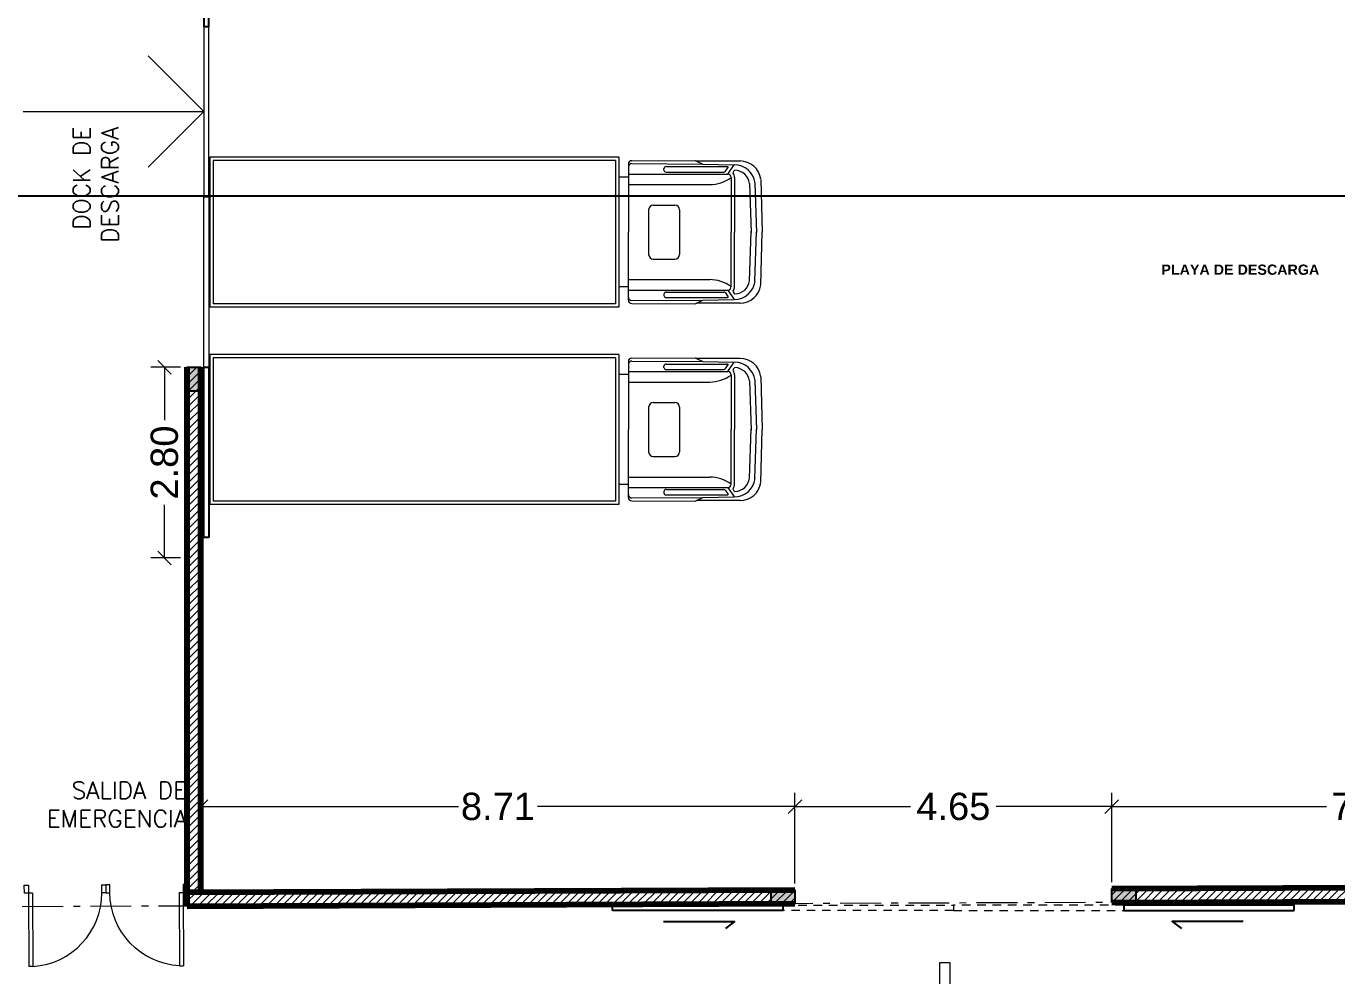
# Model space of a CAD drawing. Header units: inches. Extents: x 2 to 337, y 2 to 182.
# Drawn here: x 48.89 to 68.12, y 31.02 to 44.95 of the extents above; entities that cross this region are included whole.
import ezdxf

# ---------------------------------------------------------------- set-up
doc = ezdxf.new("R2010")
doc.units = ezdxf.units.IN
doc.header["$MEASUREMENT"] = 0
for name, pattern in [('ACAD_ISO10W100', [18, 12, -3, 0, -3]), ('HIDDEN2', [4.7625, 3.175, -1.5875]), ('LÍNEAS_OCULTAS2', [0.1875, 0.125, -0.0625])]:
    doc.linetypes.add(name, pattern=pattern)
for name, color, linetype, lineweight in [('0-EQUIPAMIENTO-LAB', 6, 'Continuous', 13), ('01 eje', 30, 'ACAD_ISO10W100', 9), ('a_MUEBLE', 3, 'Continuous', 5), ('ARQ-CARPINTERIAS', 4, 'Continuous', 9), ('L COTAS', 1, 'Continuous', 9), ('L EQUIP', 6, 'Continuous', 9), ('l muro', 5, 'Continuous', 80), ('L PROYEC', 4, 'HIDDEN2', 9), ('LAVADO MU', 10, 'Continuous', 5), ('smr acero', 170, 'Continuous', 15)]:
    doc.layers.add(name, color=color, linetype=linetype, lineweight=lineweight)
for name, color, linetype in [('ARQ-TXTS LOCAL', 3, 'Continuous'), ('L CARPINT', 3, 'Continuous'), ('l olumnas', 140, 'Continuous')]:
    doc.layers.add(name, color=color, linetype=linetype)
doc.styles.add('2mm para 1.100', font='ARIAL.TTF')
doc.styles.add('RomanS', font='romans.shx')
doc.styles.get("Standard").update_dxf_attribs({"font": 'ARIAL.TTF'})
doc.dimstyles.new('cotas 1.100', dxfattribs={"dimscale": 2, "dimtxt": 0.2, "dimasz": 0.1, "dimexe": 0.1, "dimexo": 0.05, "dimgap": 0.05, "dimtad": 0, "dimzin": 0, "dimdsep": 46, "dimtxsty": '2mm para 1.100', "dimblk": 'OBLIQUE', "dimcen": 0.09, "dimclrd": 256, "dimclre": 256, "dimclrt": 256, "dimaunit": 1, "dimadec": 3, "dimazin": 0, "dimtfac": 1, "dimtofl": 0, "dimtmove": 2, "dimatfit": 3, "dimfxl": 0, "dimtolj": 1, "dimtzin": 0, "dimlwd": -1, "dimlwe": -1, "dimarcsym": 0})

# ---------------------------------------------------------------- blocks, each defined once
blk = doc.blocks.new('terreno1')
at = {"layer": '01 eje', "ltscale": 0.05}
blk.add_line((2901.252, 733.518), (2856.148, 733.34), dxfattribs=at)
blk = doc.blocks.new('_Oblique')
at = {"color": 0, "linetype": 'ByBlock', "lineweight": -2}
blk.add_line((-0.5, -0.5), (0.5, 0.5), dxfattribs=at)
blk = doc.blocks.new('*D174')
at = {"layer": 'Defpoints', "color": 0}
for p in [(51.452, 33.503), (60.165, 33.503), (60.165, 33.503)]:
    blk.add_point(p, dxfattribs=at)
at = {"layer": 'L COTAS'}
for p, q in [((51.452, 33.603), (51.452, 33.703)), ((60.165, 33.603), (60.165, 33.703)), ((51.452, 33.503), (55.228, 33.503)), ((60.165, 33.503), (56.39, 33.503))]:
    blk.add_line(p, q, dxfattribs=at)
at = {"layer": 'L COTAS', "xscale": 0.2, "yscale": 0.2, "zscale": 0.2, "rotation": 180}
blk.add_blockref('_Oblique', (51.452, 33.503), dxfattribs=at)
at = {"layer": 'L COTAS', "xscale": 0.2, "yscale": 0.2, "zscale": 0.2}
blk.add_blockref('_Oblique', (60.165, 33.503), dxfattribs=at)
at = {"layer": 'L COTAS', "insert": (55.809, 33.503), "char_height": 0.4, "attachment_point": 5, "style": '2mm para 1.100'}
blk.add_mtext('\\A1;8.71', dxfattribs=at)
blk = doc.blocks.new('*D175')
at = {"layer": 'Defpoints', "color": 0}
for p in [(60.165, 33.503), (64.815, 33.503), (60.165, 32.275)]:
    blk.add_point(p, dxfattribs=at)
at = {"layer": 'L COTAS'}
for p, q in [((60.165, 32.375), (60.165, 33.703)), ((64.815, 33.603), (64.815, 33.703)), ((60.165, 33.503), (61.861, 33.503)), ((64.815, 33.503), (63.119, 33.503))]:
    blk.add_line(p, q, dxfattribs=at)
at = {"layer": 'L COTAS', "xscale": 0.2, "yscale": 0.2, "zscale": 0.2, "rotation": 180}
blk.add_blockref('_Oblique', (60.165, 33.503), dxfattribs=at)
at = {"layer": 'L COTAS', "xscale": 0.2, "yscale": 0.2, "zscale": 0.2}
blk.add_blockref('_Oblique', (64.815, 33.503), dxfattribs=at)
at = {"layer": 'L COTAS', "insert": (62.49, 33.503), "char_height": 0.4, "attachment_point": 5, "style": '2mm para 1.100'}
blk.add_mtext('\\A1;4.65', dxfattribs=at)
blk = doc.blocks.new('*D176')
at = {"layer": 'Defpoints', "color": 0}
for p in [(72.347, 33.503), (72.347, 32.326), (64.815, 32.296)]:
    blk.add_point(p, dxfattribs=at)
at = {"layer": 'L COTAS'}
for p, q in [((64.815, 32.396), (64.815, 33.703)), ((72.347, 32.426), (72.347, 33.703)), ((64.815, 33.503), (67.963, 33.503)), ((72.347, 33.503), (69.199, 33.503))]:
    blk.add_line(p, q, dxfattribs=at)
at = {"layer": 'L COTAS', "xscale": 0.2, "yscale": 0.2, "zscale": 0.2, "rotation": 180}
blk.add_blockref('_Oblique', (64.815, 33.503), dxfattribs=at)
at = {"layer": 'L COTAS', "xscale": 0.2, "yscale": 0.2, "zscale": 0.2}
blk.add_blockref('_Oblique', (72.347, 33.503), dxfattribs=at)
at = {"layer": 'L COTAS', "insert": (68.581, 33.503), "char_height": 0.4, "attachment_point": 5, "style": '2mm para 1.100'}
blk.add_mtext('\\A1;7.53', dxfattribs=at)
blk = doc.blocks.new('SE-PM01$0$P3')
for p, q in [((7, 19.56), (6.1, 19.56)), ((6.1, 19.509), (6.1, 19.56)), ((7, 19.509), (7, 19.56))]:
    blk.add_line(p, q)
at = {"ltscale": 200}
blk.add_line((7, 19.509), (6.1, 19.509), dxfattribs=at)
for points in [[(7.1, 19.61), (7.1, 19.56), (7, 19.56), (7, 19.61)], [(7.1, 18.66), (7.1, 18.61), (7, 18.61), (7, 18.66)]]:
    blk.add_lwpolyline(points, close=True, dxfattribs=at)
blk.add_arc((7, 19.56), 0.9, 183.2763, 270, dxfattribs=at)
blk = doc.blocks.new('ca_v_cam29')
at = {"layer": 'a_MUEBLE'}
for p, q in [((-89.1, 110), (-689.1, 110)), ((-689.1, 110), (-689.1, -110)), ((-89.1, 110), (-89.1, 80.5)), ((-75.1, 99.7), (-75.1, 80.5)), ((-70.1, 104.7), (22.9, 105.1)), ((-70.1, 100.4), (34.4, 99.7)), ((22.9, 105.1), (24.8, 104.2)), ((88.8, 104.2), (24.8, 104.2)), ((24.8, 104.2), (34.4, 99.7)), ((34.4, 99.7), (80.1, 98.8)), ((70.8, 85), (80.1, 98.8)), ((-89.1, 80.5), (-89.1, -80.5)), ((-75.1, 85), (70.8, 85)), ((-75.1, 80.5), (-75.1, 0)), ((75.8, 80), (75.8, 0)), ((119.1, 77.4), (121.4, 0)), ((-75.1, 69.7), (44.4, 69.7)), ((110.7, 72), (112.9, -0.6)), ((-45.3, 32.8), (-45.3, -32.8)), ((-75.1, -80.5), (-75.1, 0)), ((75.8, -80), (75.8, 0)), ((110.7, -72), (112.9, 0.6)), ((119.1, -77.4), (121.4, 0)), ((-75.1, -69.7), (44.4, -69.7)), ((-89.1, -80.5), (-89.1, -110)), ((-75.1, -99.7), (-75.1, -80.5)), ((-75.1, -85), (70.8, -85)), ((70.8, -85), (80.1, -98.8)), ((-89.1, -110), (-689.1, -110)), ((-70.1, -100.4), (34.4, -99.7)), ((-70.1, -104.7), (22.9, -105.1)), ((22.9, -105.1), (24.8, -104.2)), ((24.8, -104.2), (34.4, -99.7)), ((88.8, -104.2), (24.8, -104.2)), ((34.4, -99.7), (80.1, -98.8))]:
    blk.add_line(p, q, dxfattribs=at)
at = {"layer": 'a_MUEBLE', "color": 8}
for p, q in [((-684.1, 105), (-684.1, -105)), ((-94.1, 105), (-684.1, 105)), ((-94.1, 105), (-94.1, -105)), ((-75.1, 80.5), (-89.1, 80.5)), ((-22.8, 91), (-22.8, 93)), ((-19.8, 96), (70.3, 96)), ((-19.8, 88), (65.2, 88)), ((67.6, 89.3), (71.1, 94.4)), ((78.5, 87.4), (80.4, 90.3)), ((80.8, 80), (80.8, 0)), ((102.7, 71.4), (104.9, -0.8)), ((-38.5, 39.6), (-6.8, 39.6)), ((0, 32.8), (0, -32.8)), ((80.8, -80), (80.8, 0)), ((102.7, -71.4), (104.9, 0.8)), ((-38.5, -39.6), (-6.8, -39.6)), ((-75.1, -80.5), (-89.1, -80.5)), ((-22.8, -91), (-22.8, -93)), ((-19.8, -88), (65.2, -88)), ((-19.8, -96), (70.3, -96)), ((67.6, -89.3), (71.1, -94.4)), ((78.5, -87.4), (80.4, -90.3)), ((-94.1, -105), (-684.1, -105))]:
    blk.add_line(p, q, dxfattribs=at)
at = {"layer": 'a_MUEBLE'}
for centre, radius, start, end in [((-70.1, 99.7), 5, 90.221, 180), ((-70.1, 95.4), 5, 89.6573, 180), ((80.4, 68.2), 30.6, 7.1101, 90.471), ((88.8, 73.7), 30.6, 7.1101, 90), ((44.2, 123.2), 53.5, 270.1692, 306.0617), ((70.8, 80), 5, 0, 90), ((44.2, -123.2), 53.5, 53.9383, 89.8308), ((80.4, -68.2), 30.6, 269.529, 352.8899), ((-70.1, -95.4), 5, 180, 270.3427), ((70.8, -80), 5, 270, 0), ((88.8, -73.7), 30.6, 270, 352.8899), ((-70.1, -99.7), 5, 180, 269.779)]:
    blk.add_arc(centre, radius, start, end, dxfattribs=at)
at = {"layer": 'a_MUEBLE', "color": 8}
for centre, radius, start, end in [((-19.8, 93), 3, 90, 180), ((-19.8, 91), 3, 180, 270), ((65.2, 91), 3, 270, 325.8642), ((70.3, 95), 1, 325.8642, 90), ((79.3, 86.9), 1, 145.8642, 218.9833), ((70.8, 80), 10, 0, 38.9833), ((81.3, 89.8), 1, 87.6503, 145.8642), ((80.4, 68.2), 22.6, 8.0464, 87.6503), ((-38.5, 32.8), 6.79, 90, 180), ((-6.8, 32.8), 6.79, 0, 90), ((-38.5, -32.8), 6.79, 180, 270), ((-6.8, -32.8), 6.79, 270, 0), ((80.4, -68.2), 22.6, 272.3497, 351.9536), ((-19.8, -91), 3, 90, 180), ((-19.8, -93), 3, 180, 270), ((65.2, -91), 3, 34.1358, 90), ((70.3, -95), 1, 270, 34.1358), ((79.3, -86.9), 1, 141.0167, 214.1358), ((70.8, -80), 10, 321.0167, 0), ((81.3, -89.8), 1, 214.1358, 272.3497)]:
    blk.add_arc(centre, radius, start, end, dxfattribs=at)
blk = doc.blocks.new('*D83')
at = {"layer": 'Defpoints', "color": 0}
for p in [(51.252, 39.948), (50.917, 37.15), (51.252, 37.15)]:
    blk.add_point(p, dxfattribs=at)
at = {"layer": 'L COTAS'}
for p, q in [((51.152, 39.948), (50.717, 39.948)), ((50.917, 39.948), (50.917, 39.171)), ((50.917, 37.15), (50.917, 37.927)), ((51.152, 37.15), (50.717, 37.15))]:
    blk.add_line(p, q, dxfattribs=at)
at = {"layer": 'L COTAS', "xscale": 0.2, "yscale": 0.2, "zscale": 0.2}
for p, rotation in [((50.917, 39.948), 90), ((50.917, 37.15), 270)]:
    blk.add_blockref('_Oblique', p, dxfattribs=dict(at, rotation=rotation))
at = {"layer": 'L COTAS', "insert": (50.917, 38.549), "char_height": 0.4, "attachment_point": 5, "rotation": 90, "style": '2mm para 1.100'}
blk.add_mtext('\\A1;2.80', dxfattribs=at)

msp = doc.modelspace()

# ---------------------------------------------------------------- hatches: boundary and pattern name
at = {"layer": 'LAVADO MU'}
h = msp.add_hatch(dxfattribs=at)
h.set_pattern_fill('ANSI31', color=256, scale=0.025)
h.set_pattern_definition([(45, (-3416.4651, -701.39074), (-0.0561266008, 0.0561266008), [])])
h.paths.add_polyline_path([(51.452, 39.948), (51.252, 39.948), (51.252, 32.233), (51.452, 32.233)])
h = msp.add_hatch(dxfattribs=at)
h.set_pattern_fill('ANSI31', color=256, scale=0.025)
h.set_pattern_definition([(45, (-3417.75211, -701.39074), (-0.0561266008, 0.0561266008), [])])
h.paths.add_polyline_path([(75.258, 34.955), (75.226, 36.955), (75.226, 37.127), (75.225, 37.239), (75.026, 37.236), (75.058, 35.038), (72.347, 32.327), (64.815, 32.296), (64.815, 32.096), (72.43, 32.127)])
at = {"layer": 'smr acero'}
h = msp.add_hatch(color=256, dxfattribs=at)
h.dxf.hatch_style = 1
h.paths.add_polyline_path([(51.252, 39.948), (51.252, 39.598), (51.452, 39.598), (51.452, 39.948)])
h = msp.add_hatch(color=256, dxfattribs=at)
h.dxf.hatch_style = 1
h.paths.add_polyline_path([(60.165, 32.275), (59.815, 32.275), (59.815, 32.075), (60.165, 32.075)])
h = msp.add_hatch(color=256, dxfattribs=at)
h.dxf.hatch_style = 1
h.paths.add_polyline_path([(65.165, 32.296), (64.815, 32.296), (64.815, 32.096), (65.165, 32.096)])

# ---------------------------------------------------------------- linework, layer by layer
msp.add_lwpolyline([(20.523, 68.449), (98.033, 68.449), (98.033, 42.456), (20.523, 42.456)], close=True)
at = {"linetype": 'Continuous', "lineweight": 13}
msp.add_lwpolyline([(62.291, 31.215), (62.441, 31.215), (62.441, 30.111), (62.94, 30.399), (63.015, 30.269), (62.366, 29.894), (61.716, 30.269), (61.791, 30.399), (62.291, 30.111), (62.291, 31.215)], close=True, dxfattribs=at)
at = {"layer": '0-EQUIPAMIENTO-LAB'}
for p, q in [((51.248, 35.026), (51.248, 35.776)), ((51.248, 32.336), (51.248, 34.736))]:
    msp.add_line(p, q, dxfattribs=at)
at = {"layer": 'L CARPINT'}
for points in [[(51.569, 47.448), (51.494, 47.448), (51.494, 44.948), (51.569, 44.948)], [(51.569, 37.448), (51.494, 37.448), (51.494, 39.948), (51.569, 39.948)], [(57.49, 31.98), (57.49, 32.055), (59.99, 32.055), (59.99, 31.98)], [(67.49, 31.98), (67.49, 32.055), (64.99, 32.055), (64.99, 31.98)]]:
    msp.add_lwpolyline(points, close=True, dxfattribs=at)
for points in [[(58.24, 31.816), (59.278, 31.816), (59.146, 31.714)], [(66.741, 31.816), (65.702, 31.816), (65.835, 31.714)]]:
    msp.add_lwpolyline(points, dxfattribs=at)
at = {"layer": 'l muro'}
for p, q in [((51.252, 32.233), (51.252, 39.948)), ((51.252, 32.044), (51.252, 39.948)), ((51.452, 32.233), (51.452, 39.948)), ((51.452, 32.233), (51.452, 39.948)), ((51.252, 32.044), (60.165, 32.079))]:
    msp.add_line(p, q, dxfattribs=at)
for points in [[(64.815, 32.096), (72.43, 32.127), (75.258, 34.955), (75.224, 37.305)], [(75.026, 37.236), (75.058, 35.038), (72.347, 32.327), (64.815, 32.296)], [(60.165, 32.275), (51.252, 32.242)]]:
    msp.add_lwpolyline(points, dxfattribs=at)
at = {"layer": 'l olumnas'}
for points in [[(51.452, 39.598), (51.252, 39.598), (51.252, 39.948), (51.452, 39.948)], [(59.815, 32.075), (59.815, 32.275), (60.165, 32.275), (60.165, 32.075)], [(64.815, 32.096), (64.815, 32.296), (65.165, 32.296), (65.165, 32.096)]]:
    msp.add_lwpolyline(points, close=True, dxfattribs=at)
at = {"layer": 'L PROYEC', "linetype": 'LÍNEAS_OCULTAS2', "ltscale": 25}
for p, q in [((51.494, 43.698), (50.677, 44.515)), ((48.842, 43.698), (51.494, 43.698))]:
    msp.add_line(p, q, dxfattribs=at)
at = {"layer": 'L PROYEC', "linetype": 'LÍNEAS_OCULTAS2', "ltscale": 50}
msp.add_line((51.494, 43.698), (50.677, 42.881), dxfattribs=at)
for points in [[(51.569, 44.948), (51.494, 44.948), (51.494, 42.448), (51.569, 42.448)], [(51.569, 39.948), (51.494, 39.948), (51.494, 42.448), (51.569, 42.448)]]:
    msp.add_lwpolyline(points, close=True, dxfattribs=at)
at = {"layer": 'L PROYEC', "linetype": 'LÍNEAS_OCULTAS2'}
for points in [[(59.99, 31.98), (59.99, 32.055), (62.49, 32.055), (62.49, 31.98)], [(64.99, 31.98), (64.99, 32.055), (62.49, 32.055), (62.49, 31.98)]]:
    msp.add_lwpolyline(points, close=True, dxfattribs=at)
at = {"layer": 'LAVADO MU'}
for p, q in [((51.252, 32.228), (51.262, 32.238)), ((51.252, 32.116), (51.375, 32.238)), ((51.293, 32.044), (51.488, 32.239)), ((51.406, 32.044), (51.6, 32.239)), ((51.518, 32.045), (51.713, 32.239)), ((51.631, 32.045), (51.826, 32.24)), ((51.744, 32.045), (51.939, 32.24)), ((51.856, 32.046), (52.051, 32.241)), ((51.969, 32.046), (52.164, 32.241)), ((52.082, 32.047), (52.277, 32.242)), ((52.194, 32.047), (52.389, 32.242)), ((52.307, 32.048), (52.502, 32.243)), ((52.42, 32.048), (52.615, 32.243)), ((52.533, 32.049), (52.728, 32.244)), ((52.645, 32.049), (52.84, 32.244)), ((52.758, 32.049), (52.953, 32.245)), ((52.871, 32.05), (53.066, 32.245)), ((52.983, 32.05), (53.179, 32.246)), ((53.096, 32.051), (53.291, 32.246)), ((53.209, 32.051), (53.404, 32.247)), ((53.321, 32.052), (53.517, 32.247)), ((53.434, 32.052), (53.629, 32.247)), ((53.547, 32.053), (53.742, 32.248)), ((53.659, 32.053), (53.855, 32.248)), ((53.772, 32.053), (53.968, 32.249)), ((53.885, 32.054), (54.08, 32.249)), ((53.998, 32.054), (54.193, 32.25)), ((54.11, 32.055), (54.306, 32.25)), ((54.223, 32.055), (54.419, 32.251)), ((54.336, 32.056), (54.531, 32.251)), ((54.448, 32.056), (54.644, 32.252)), ((54.561, 32.057), (54.757, 32.252)), ((54.674, 32.057), (54.869, 32.253)), ((54.786, 32.057), (54.982, 32.253)), ((54.899, 32.058), (55.095, 32.254)), ((55.012, 32.058), (55.208, 32.254)), ((55.125, 32.059), (55.32, 32.255)), ((55.237, 32.059), (55.433, 32.255)), ((55.35, 32.06), (55.546, 32.256)), ((55.463, 32.06), (55.659, 32.256)), ((55.575, 32.061), (55.771, 32.256)), ((55.688, 32.061), (55.884, 32.257)), ((55.801, 32.061), (55.997, 32.257)), ((55.913, 32.062), (56.109, 32.258)), ((56.026, 32.062), (56.222, 32.258)), ((56.139, 32.063), (56.335, 32.259)), ((56.252, 32.063), (56.448, 32.259)), ((56.364, 32.064), (56.56, 32.26)), ((56.477, 32.064), (56.673, 32.26)), ((56.59, 32.065), (56.786, 32.261)), ((56.702, 32.065), (56.898, 32.261)), ((56.815, 32.065), (57.011, 32.262)), ((56.928, 32.066), (57.124, 32.262)), ((57.04, 32.066), (57.237, 32.263)), ((57.153, 32.067), (57.349, 32.263)), ((57.266, 32.067), (57.462, 32.264)), ((57.378, 32.068), (57.575, 32.264)), ((57.491, 32.068), (57.688, 32.264)), ((57.604, 32.069), (57.8, 32.265)), ((57.717, 32.069), (57.913, 32.265)), ((57.829, 32.069), (58.026, 32.266)), ((57.942, 32.07), (58.138, 32.266)), ((58.055, 32.07), (58.251, 32.267)), ((58.167, 32.071), (58.364, 32.267)), ((58.28, 32.071), (58.477, 32.268)), ((58.393, 32.072), (58.589, 32.268)), ((58.505, 32.072), (58.702, 32.269)), ((58.618, 32.073), (58.815, 32.269)), ((58.731, 32.073), (58.928, 32.27)), ((58.844, 32.073), (59.04, 32.27)), ((58.956, 32.074), (59.153, 32.271)), ((59.069, 32.074), (59.266, 32.271)), ((59.182, 32.075), (59.378, 32.272)), ((59.294, 32.075), (59.491, 32.272)), ((59.407, 32.076), (59.604, 32.272)), ((59.52, 32.076), (59.717, 32.273)), ((59.632, 32.077), (59.829, 32.273)), ((59.745, 32.077), (59.942, 32.274)), ((59.858, 32.077), (60.055, 32.274)), ((59.97, 32.078), (60.165, 32.273)), ((60.083, 32.078), (60.166, 32.161))]:
    msp.add_line(p, q, dxfattribs=at)

# ---------------------------------------------------------------- block references
at = {"layer": 'a_MUEBLE', "xscale": 0.01, "yscale": 0.01, "zscale": 0.01}
for p in [(58.473, 41.93), (58.473, 39.034)]:
    msp.add_blockref('ca_v_cam29', p, dxfattribs=at)
at = {"layer": 'ARQ-CARPINTERIAS', "yscale": 1.19567011600202, "zscale": 1.19567011600202}
for p, xscale, rotation in [((72.341, 23.955), 1.19567011600202, 90.22538034003435), ((27.838, 23.78), -1.19567011600202, 270.2253803400839)]:
    msp.add_blockref('SE-PM01$0$P3', p, dxfattribs=dict(at, xscale=xscale, rotation=rotation))
at = {"layer": 'l muro'}
msp.add_blockref('terreno1', (-2828.822, -701.391), dxfattribs=at)

# ---------------------------------------------------------------- texts
at = {"layer": 'ARQ-TXTS LOCAL', "insert": (49.575, 43.476), "char_height": 0.25, "width": 2.86224, "attachment_point": 3, "rotation": 90, "style": 'RomanS'}
msp.add_mtext('DOCK DE DESCARGA', dxfattribs=at)
at = {"layer": 'ARQ-TXTS LOCAL', "insert": (51.248, 33.2), "char_height": 0.25, "attachment_point": 9, "style": 'RomanS'}
msp.add_mtext_dynamic_manual_height_columns('SALIDA DE EMERGENCIA', width=2.67165, gutter_width=1.15, heights=[0], dxfattribs=at)
at = {"layer": 'L EQUIP', "linetype": 'ByBlock', "ltscale": 0.01, "insert": (65.542, 41.454), "char_height": 0.15, "width": 6.39684, "attachment_point": 1}
msp.add_mtext('{\\fArial|b1|i0|c0|p34;PLAYA DE DESCARGA}', dxfattribs=at)

# ---------------------------------------------------------------- dimensions: what is measured, and where the dimension line sits
at = {"layer": 'L COTAS'}
dim = msp.add_linear_dim(base=(50.917, 37.15), p1=(51.252, 39.948), p2=(51.252, 37.15), angle=90, dimstyle='cotas 1.100', override={"dimfxl": 0.1, "dimarcsym": 1}, dxfattribs=at)
dim.commit()
dim.dimension.update_dxf_attribs({"geometry": '*D83', "text_midpoint": (50.917, 38.549)})
for base, p1, p2, picture, middle in [((60.165, 33.503), (51.452, 33.503), (60.165, 33.503), '*D174', (55.809, 33.503)), ((60.165, 33.503), (64.815, 33.503), (60.165, 32.275), '*D175', (62.49, 33.503)), ((72.347, 33.503), (64.815, 32.296), (72.347, 32.326), '*D176', (68.581, 33.503))]:
    dim = msp.add_linear_dim(base=base, p1=p1, p2=p2, dimstyle='cotas 1.100', override={"dimfxl": 0.1, "dimarcsym": 1}, dxfattribs=at)
    dim.commit()
    dim.dimension.update_dxf_attribs({"geometry": picture, "text_midpoint": middle})

doc.saveas('drawing.dxf')
